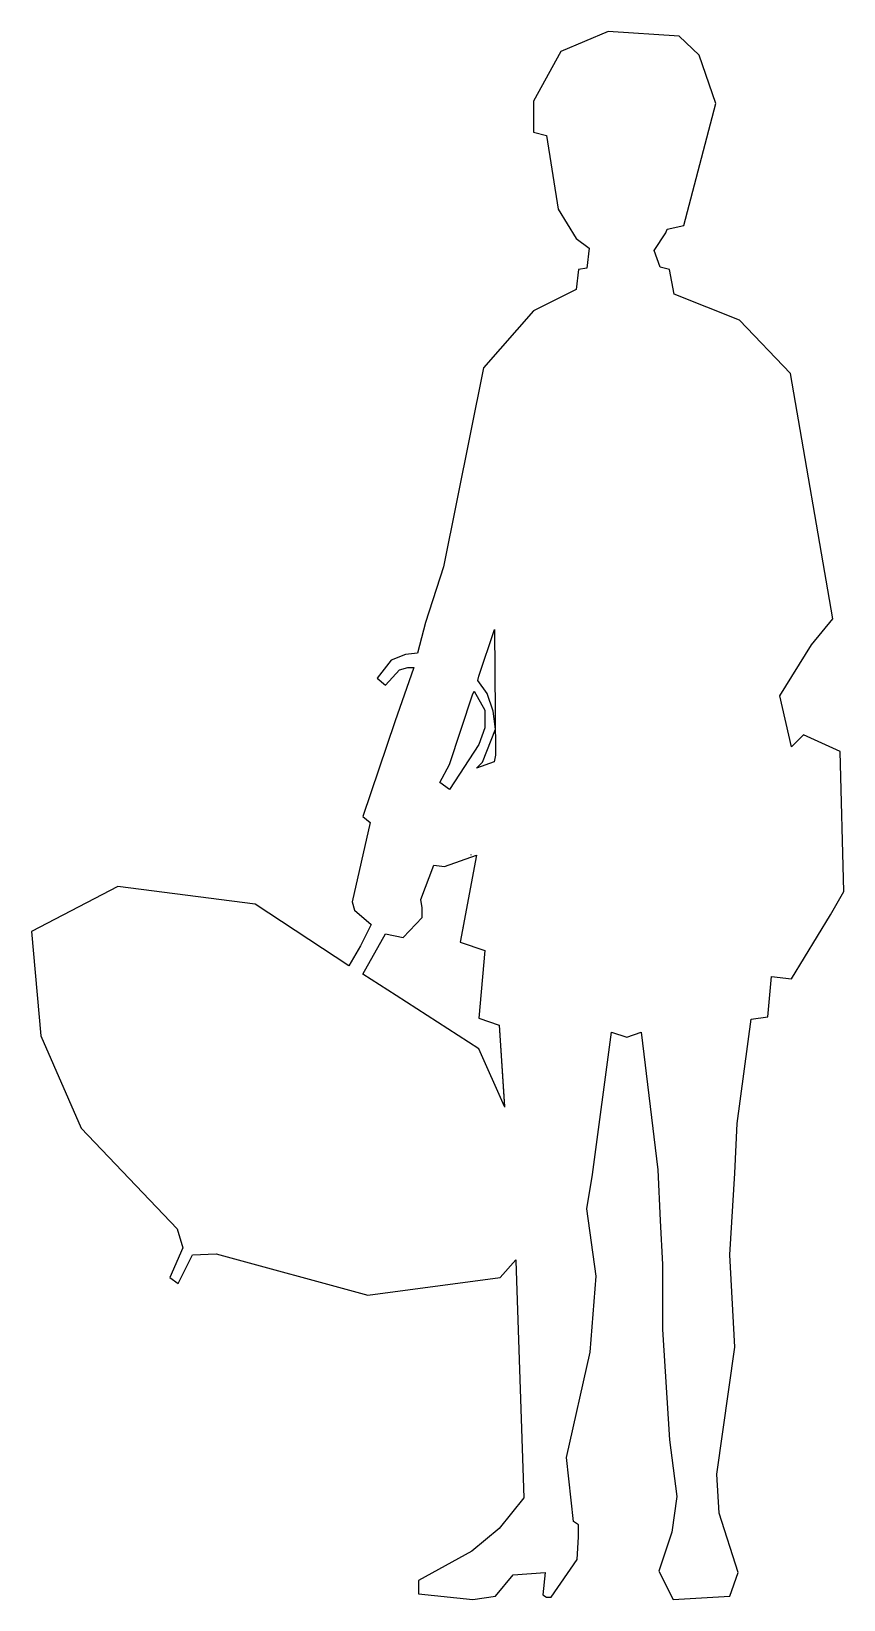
# Model space of a CAD drawing. Extents: x -11026 to -10205, y 43 to 1629.
import ezdxf

# ---------------------------------------------------------------- set-up
doc = ezdxf.new("R2010")
doc.units = 0
doc.layers.get('0').update_dxf_attribs({"linetype": 'CONTINUOUS'})

msp = doc.modelspace()

# ---------------------------------------------------------------- linework, layer by layer
at = {"color": 0}
for points in [[(-10536.3, 385.9), (-10528, 146.4), (-10553.1, 115.3), (-10580.7, 92.5), (-10634.5, 62.6), (-10634.5, 49.4), (-10579.5, 43.4), (-10556.7, 47), (-10538.7, 68.6), (-10506.4, 70.9), (-10508.8, 48.2), (-10505.2, 45.8), (-10500.4, 45.8), (-10474.1, 84.1), (-10472.9, 106.9), (-10472.9, 118.9), (-10477.7, 122.4), (-10484.9, 187.1), (-10460.9, 293.7), (-10454.9, 370.3), (-10464.5, 438.6), (-10458.5, 473.3), (-10439.3, 617), (-10423.8, 612.2), (-10409.4, 617), (-10392.6, 478.1), (-10390.2, 426.6), (-10387.9, 382.3), (-10387.9, 316.4), (-10380.7, 205.1), (-10373.5, 147.6), (-10378.3, 111.7), (-10391.4, 72.1), (-10377.1, 43.4), (-10319.6, 47), (-10311.2, 70.9), (-10330.4, 130.8), (-10332.8, 170.3), (-10314.8, 298.5), (-10319.6, 391.9), (-10314.8, 474.5), (-10312.4, 524.8), (-10298, 630.2), (-10281.3, 632.6), (-10277.7, 673.3), (-10257.3, 670.9), (-10217.8, 735.6), (-10204.6, 759.5), (-10208.2, 900.8), (-10245.3, 917.6), (-10257.3, 905.6), (-10269.3, 957.1), (-10237, 1008.6), (-10215.4, 1035), (-10258.5, 1282.9), (-10310, 1336.8), (-10375.9, 1363.1), (-10380.7, 1388.2), (-10390.2, 1390.6), (-10396.2, 1407.4), (-10384.3, 1425.4), (-10383.1, 1429), (-10366.3, 1432.6), (-10334, 1555.9), (-10350.7, 1605), (-10371.1, 1624.2), (-10442.9, 1628.9), (-10490.8, 1608.6), (-10518.4, 1558.3), (-10518.4, 1527.2), (-10505.2, 1523.6), (-10493.2, 1449.3), (-10475.3, 1419.4), (-10462.1, 1409.8), (-10464.5, 1389.4), (-10472.9, 1388.2), (-10475.3, 1367.9), (-10518.4, 1346.3), (-10568.7, 1288.8), (-10609.4, 1087.7), (-10627.4, 1031.4), (-10635.7, 1000.2), (-10647.7, 999), (-10662.1, 993.1), (-10676.5, 975.1), (-10668.1, 967.9), (-10653.7, 983.5), (-10645.3, 985.9), (-10639.3, 985.9), (-10658.5, 930.8), (-10690.8, 835), (-10683.6, 829), (-10701.6, 748.8), (-10699.2, 740.4), (-10682.4, 726), (-10693.2, 704.4), (-10705.2, 684.1), (-10799.8, 746.4), (-10938.7, 764.3), (-11026.1, 718.8), (-11016.6, 613.4), (-10975.8, 520), (-10878.8, 418.2), (-10872.9, 399.1), (-10886, 369.1), (-10877.6, 363.1), (-10863.3, 391.9), (-10839.3, 393.1), (-10686, 351.2), (-10551.9, 369.1), (-10536.3, 387.1), (-10536.3, 385.9), (-10536.3, 385.9)], [(-10579.9, 958.3), (-10578.3, 961.9), (-10567.5, 942.8), (-10567.5, 924.8), (-10573.5, 908), (-10603.4, 862.5), (-10613, 869.7), (-10603.4, 887.7), (-10579.9, 958.3)], [(-10581.6, 796.5), (-10581.1, 796.7)], [(-10588.9, 727.7), (-10592.6, 708), (-10567.5, 699.7), (-10573.5, 631.4), (-10553.1, 624.2), (-10547.6, 541.4)]]:
    msp.add_lwpolyline(points, dxfattribs=at)
for points in [[(-10558, 890.6), (-10575.9, 884.1), (-10569.9, 890.1), (-10556.7, 923.6), (-10559.1, 941.6), (-10565.1, 959.5), (-10574.7, 972.7), (-10573.7, 976.9), (-10557.9, 1024.2), (-10556.7, 897.3)], [(-10547.6, 542.1), (-10573.5, 600.3), (-10657.3, 654.2), (-10690.8, 675.7), (-10668.1, 716.4), (-10650.1, 712.8), (-10631, 733.2), (-10631, 742.8), (-10632.2, 751.2), (-10619, 785.9), (-10608.2, 784.7), (-10575.9, 796), (-10592.6, 708), (-10567.5, 699.7), (-10573.5, 631.4), (-10553.1, 624.2)]]:
    msp.add_lwpolyline(points, close=True, dxfattribs=at)

doc.saveas('drawing.dxf')
